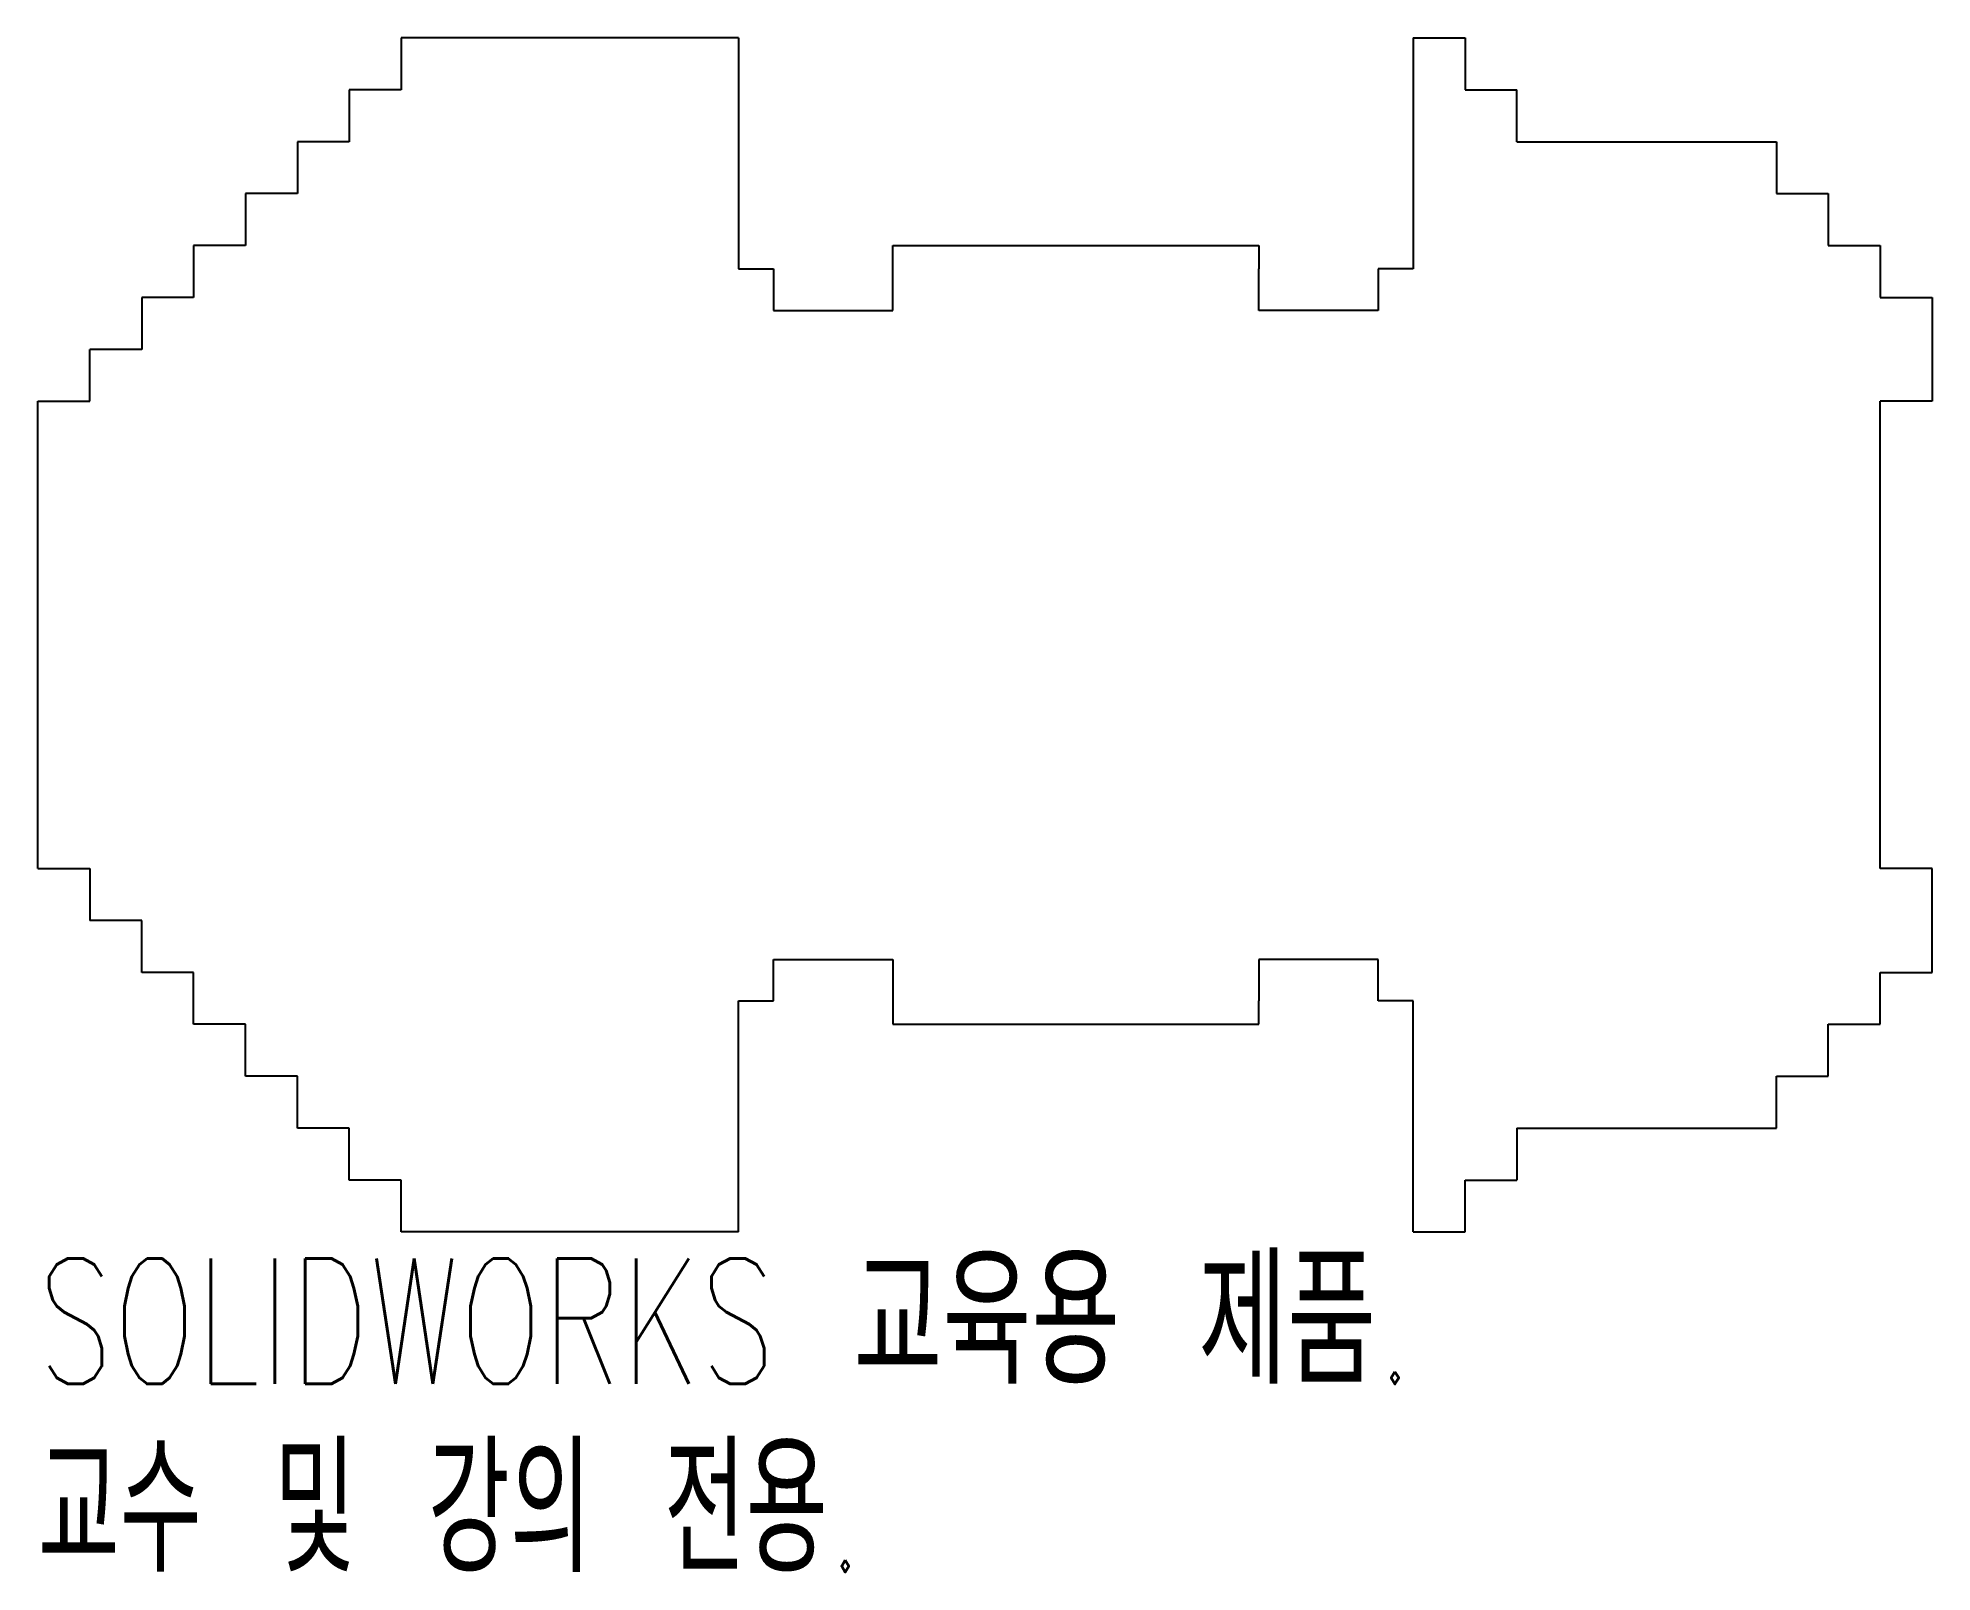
# Model space of a CAD drawing. Header units: millimetres. Extents: x -40 to 33, y -36.1 to 23.
import ezdxf

# ---------------------------------------------------------------- set-up
doc = ezdxf.new("R2010")
doc.units = ezdxf.units.MM
doc.styles.add('SLDTEXTSTYLE0', font='TXT', dxfattribs={"width": 0.7, "bigfont": 'bigfont'})
doc.styles.add('SLDTEXTSTYLE1', font='TXT', dxfattribs={"width": 0.645455, "bigfont": 'bigfont'})

msp = doc.modelspace()

# ---------------------------------------------------------------- linework, layer by layer
at = {"color": 7, "linetype": 'Continuous'}
for p, q in [((-26, 23), (-26, 21)), ((-13, 23), (-26, 23)), ((-13, 23), (-13, 14.1)), ((13, 23), (13, 14.1)), ((13, 23), (15, 23)), ((15, 23), (15, 21)), ((-28, 21), (-28, 19)), ((-26, 21), (-28, 21)), ((15, 21), (17, 21)), ((17, 19), (17, 21)), ((-30, 19), (-30, 17)), ((-28, 19), (-30, 19)), ((17, 19), (27, 19)), ((27, 19), (27, 17)), ((-32, 17), (-32, 15)), ((-30, 17), (-32, 17)), ((27, 17), (29, 17)), ((29, 17), (29, 15)), ((-34, 15), (-34, 13)), ((-32, 15), (-34, 15)), ((-7.05, 14.1), (-7.05, 15)), ((-7.05, 15), (7.05, 15)), ((7.05, 15), (7.05, 14.1)), ((29, 15), (31, 15)), ((31, 15), (31, 13)), ((-13, 14.1), (-11.65, 14.1)), ((-11.65, 14.1), (-11.65, 12.5)), ((-7.05, 12.5), (-7.05, 14.1)), ((7.05, 12.5), (7.05, 14.1)), ((11.65, 14.1), (11.65, 12.5)), ((13, 14.1), (11.65, 14.1)), ((-36, 13), (-36, 11)), ((-34, 13), (-36, 13)), ((-11.65, 12.5), (-7.05, 12.5)), ((11.65, 12.5), (7.05, 12.5)), ((31, 13), (33, 13)), ((33, 13), (33, 9)), ((-38, 9), (-38, 11)), ((-36, 11), (-38, 11)), ((-40, -9), (-40, 9)), ((-40, 9), (-38, 9)), ((33, 9), (31, 9)), ((31, -9), (31, 9)), ((-40, -9), (-38, -9)), ((-38, -9), (-38, -11)), ((33, -9), (31, -9)), ((33, -13), (33, -9)), ((-36, -11), (-38, -11)), ((-36, -13), (-36, -11)), ((-34, -13), (-36, -13)), ((-34, -15), (-34, -13)), ((-11.65, -12.5), (-7.05, -12.5)), ((-11.65, -14.1), (-11.65, -12.5)), ((-7.05, -12.5), (-7.05, -14.1)), ((11.65, -12.5), (7.05, -12.5)), ((7.05, -12.5), (7.05, -14.1)), ((11.65, -14.1), (11.65, -12.5)), ((31, -13), (33, -13)), ((31, -15), (31, -13)), ((-13, -14.1), (-11.65, -14.1)), ((-13, -23), (-13, -14.1)), ((-7.05, -14.1), (-7.05, -15)), ((7.05, -15), (7.05, -14.1)), ((13, -14.1), (11.65, -14.1)), ((13, -23), (13, -14.1)), ((-32, -15), (-34, -15)), ((-32, -17), (-32, -15)), ((-7.05, -15), (7.05, -15)), ((29, -15), (31, -15)), ((29, -17), (29, -15)), ((-30, -17), (-32, -17)), ((-30, -19), (-30, -17)), ((27, -17), (29, -17)), ((27, -19), (27, -17)), ((-28, -19), (-30, -19)), ((-28, -21), (-28, -19)), ((17, -19), (27, -19)), ((17, -19), (17, -21)), ((-26, -21), (-28, -21)), ((-26, -23), (-26, -21)), ((15, -21), (17, -21)), ((15, -23), (15, -21)), ((-13, -23), (-26, -23)), ((13, -23), (15, -23))]:
    msp.add_line(p, q, dxfattribs=at)

# ---------------------------------------------------------------- texts
at = {"color": 7, "linetype": 'Continuous', "char_height": 4.83362, "attachment_point": 1}
for s, insert, style in [('SOLIDWORKS 교육용 제품.', (-40, -24.02), 'SLDTEXTSTYLE0'), ('교수 및 강의 전용.', (-40, -31.27), 'SLDTEXTSTYLE1')]:
    msp.add_mtext(s, dxfattribs=dict(at, insert=insert, style=style))

doc.saveas('drawing.dxf')
